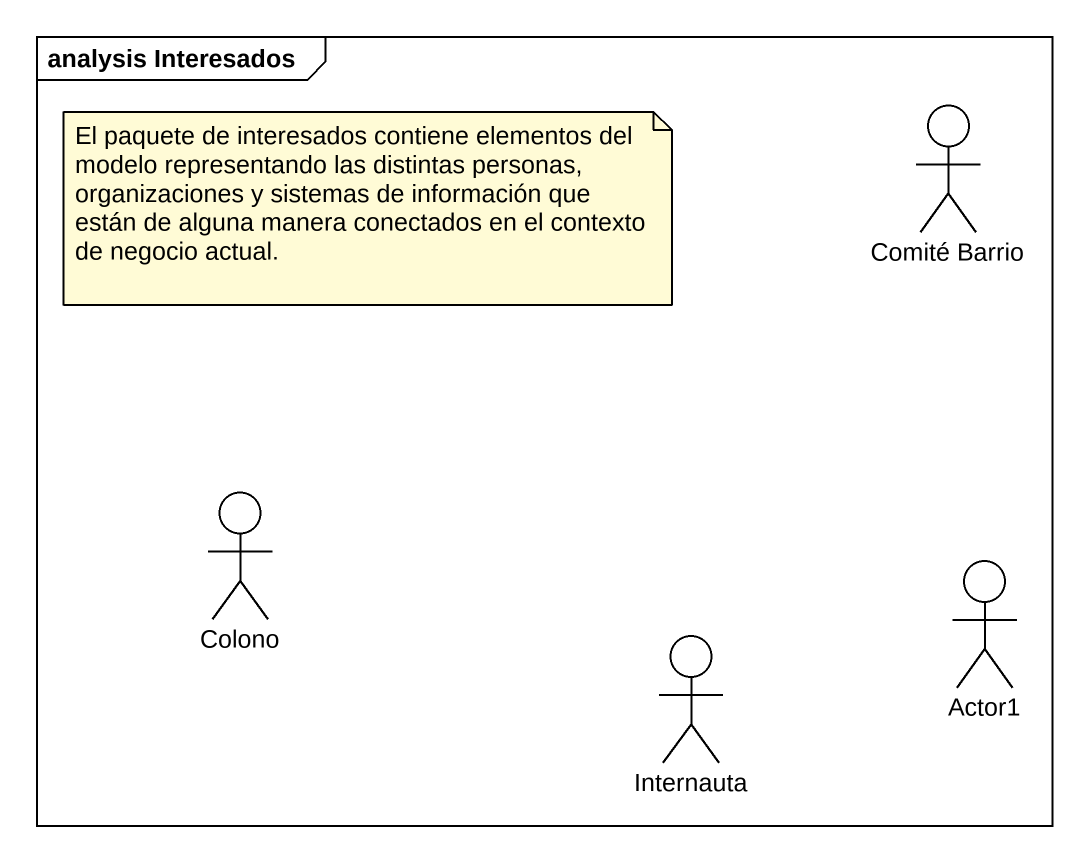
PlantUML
@startuml
mainframe analysis Interesados
actor "Comité Barrio" as Comité_Barrio
actor Colono
actor Actor1
actor Internauta
note as N1
  El paquete de interesados contiene elementos del modelo representando las distintas personas, organizaciones y sistemas de información que están de alguna manera conectados en el contexto de negocio actual.
end note
@enduml
